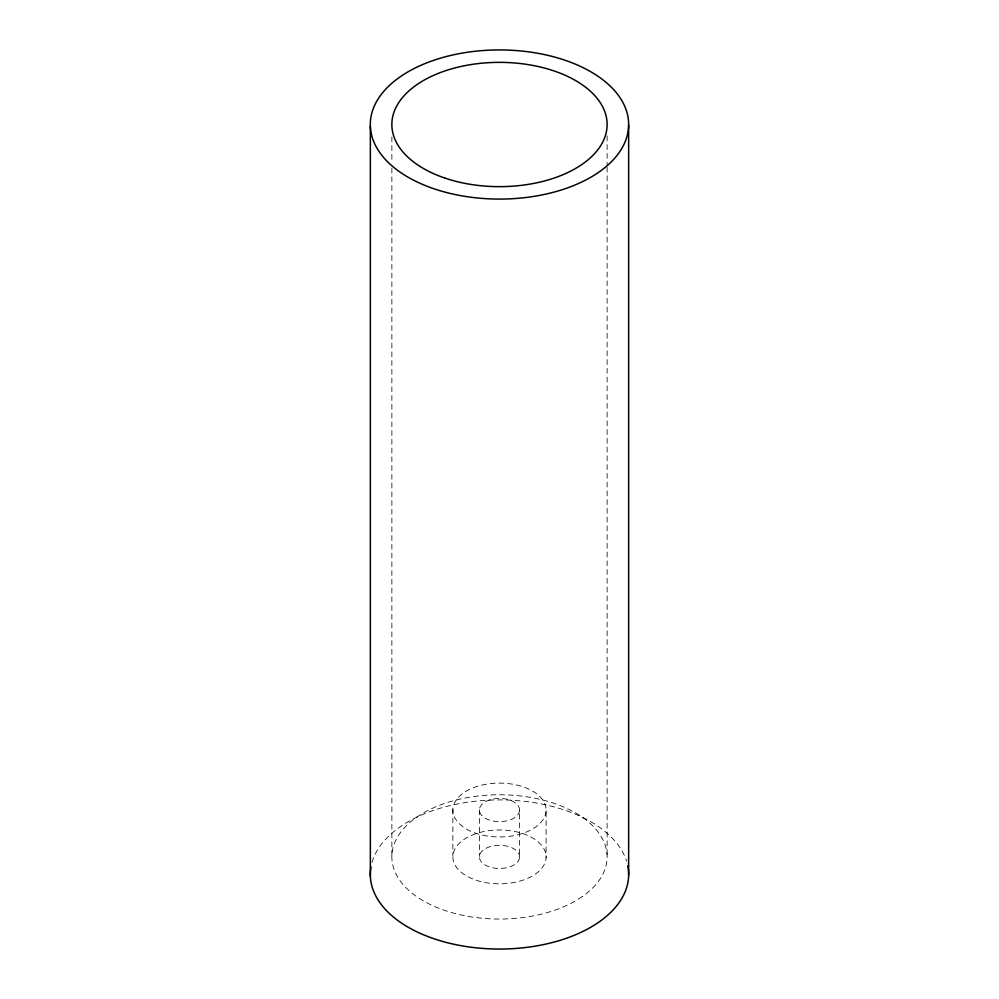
<?xml version="1.0" encoding="UTF-8"?>
<svg xmlns="http://www.w3.org/2000/svg" width="999" height="999" viewBox="0 0 999 999"><rect width="100%" height="100%" fill="white"/><g stroke="black" fill="none" stroke-linecap="round" stroke-linejoin="round"><path stroke-width="0.75" stroke-dasharray="5 3.75" d="M607.117 135.889L607.117 165.497M607.117 167.058L607.117 857.379M546.103 810.876A46.641 26.936 0 0 1 474.9 832.916A46.641 26.936 0 0 1 477.447 786.3A46.641 26.936 0 0 1 546.103 810.876L546.103 857.741A46.641 26.936 0 0 1 474.9 879.782A46.641 26.936 0 0 1 477.447 833.166A46.641 26.936 0 0 1 546.103 857.741M519.567 810.389A20.092 11.601 0 0 1 488.898 819.892A20.092 11.601 0 0 1 489.985 799.799A20.092 11.601 0 0 1 519.567 810.389L519.567 857.267A20.092 11.601 0 0 1 488.898 866.757A20.092 11.601 0 0 1 489.985 846.677A20.092 11.601 0 0 1 519.567 857.267M479.408 809.665L479.408 856.53M452.859 809.178L452.859 856.056M391.87 136.863L391.87 161.788M391.87 168.032L391.87 858.353M372.04 862.349A129.171 74.575 0 0 1 498.476 799.912A129.171 74.575 0 0 1 626.585 861.213M582.355 896.553L577.922 899.462A107.642 62.15 0 0 1 397.09 876.073A107.642 62.15 0 0 1 519.73 795.866A107.642 62.15 0 0 1 582.355 896.553"/><path stroke-width="1.5" d="M628.646 125.087A129.171 74.575 0 0 1 434.028 188.799A129.171 74.575 0 0 1 435.776 59.628A129.171 74.575 0 0 1 628.646 125.087L628.646 875.062M370.354 126.249L370.354 876.223M627.772 865.796A129.171 74.575 0 0 1 500.487 949.05A129.171 74.575 0 0 1 370.979 866.957M444.942 178.084A107.642 62.15 0 0 0 607.117 124.987A107.642 62.15 0 0 0 446.391 70.442A107.642 62.15 0 0 0 444.942 178.084"/></g></svg>
